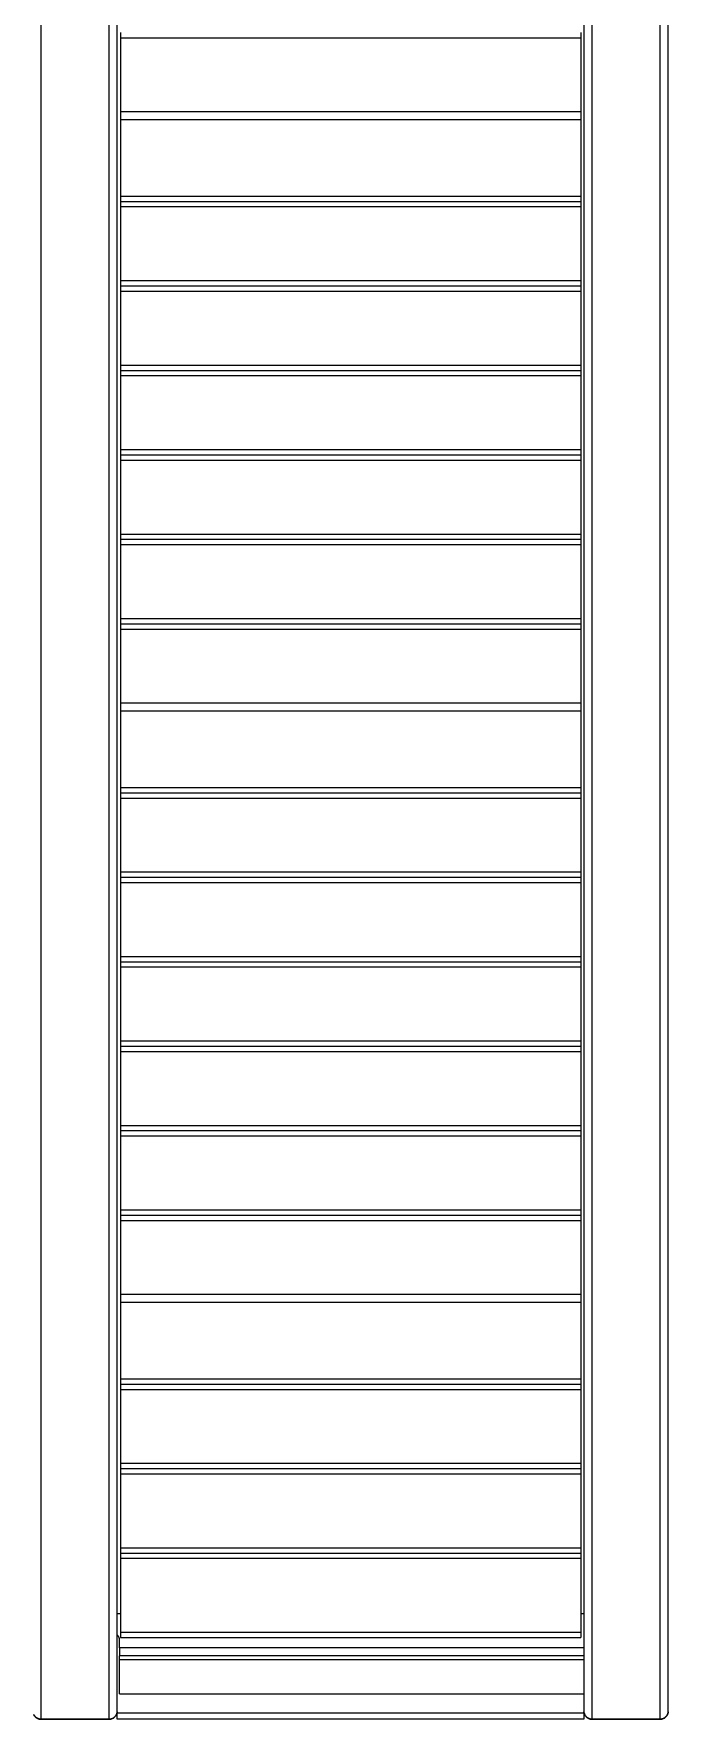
# Model space of a CAD drawing. Header units: millimetres. Extents: x 0 to 4030, y -54 to 2762.
# Drawn here: x 936 to 1237, y 1402 to 2200 of the extents above; entities that cross this region are included whole.
import ezdxf

# ---------------------------------------------------------------- set-up
doc = ezdxf.new("R2010")
doc.units = ezdxf.units.MM
doc.header["$MEASUREMENT"] = 0
doc.layers.add('Utwórz2D linie widoczne', color=7, linetype='Continuous', true_color=0x000000)

msp = doc.modelspace()

# ---------------------------------------------------------------- linework, layer by layer
at = {"layer": 'Utwórz2D linie widoczne'}
for p, q in [((939.94, 1402.03), (939.94, 2440.02)), ((971.94, 2440.02), (971.94, 1402.03)), ((975.94, 1406.03), (975.94, 2436.02)), ((1196.94, 2436.02), (1196.94, 1406.03)), ((1200.94, 1402.03), (1200.94, 2440.02)), ((1232.94, 2440.02), (1232.94, 1402.03)), ((1236.94, 1406.03), (1236.94, 2436.02)), ((977.44, 2200.74), (977.44, 2198.24)), ((977.44, 2198.24), (1195.44, 2198.24)), ((977.44, 2198.24), (977.44, 2163.24)), ((1195.44, 2200.74), (1195.44, 2198.24)), ((1195.44, 2198.24), (1195.44, 2163.24)), ((977.44, 2163.24), (1195.44, 2163.24)), ((977.44, 2163.24), (977.44, 2161.41)), ((1195.44, 2163.24), (1195.44, 2161.41)), ((977.44, 2161.41), (977.44, 2159.52)), ((977.44, 2159.52), (977.44, 2123.24)), ((977.44, 2159.52), (1195.44, 2159.52)), ((1195.44, 2161.41), (1195.44, 2159.52)), ((1195.44, 2159.52), (1195.44, 2123.24)), ((977.44, 2123.24), (1195.44, 2123.24)), ((977.44, 2123.24), (977.44, 2120.74)), ((1195.44, 2123.24), (1195.44, 2120.74)), ((977.44, 2120.74), (1195.44, 2120.74)), ((977.44, 2120.74), (977.44, 2118.24)), ((977.44, 2118.24), (1195.44, 2118.24)), ((977.44, 2118.24), (977.44, 2083.24)), ((1195.44, 2120.74), (1195.44, 2118.24)), ((1195.44, 2118.24), (1195.44, 2083.24)), ((977.44, 2083.24), (1195.44, 2083.24)), ((977.44, 2083.24), (977.44, 2080.74)), ((1195.44, 2083.24), (1195.44, 2080.74)), ((977.44, 2080.74), (1195.44, 2080.74)), ((977.44, 2080.74), (977.44, 2078.24)), ((977.44, 2078.24), (1195.44, 2078.24)), ((977.44, 2078.24), (977.44, 2043.24)), ((1195.44, 2080.74), (1195.44, 2078.24)), ((1195.44, 2078.24), (1195.44, 2043.24)), ((977.44, 2043.24), (1195.44, 2043.24)), ((977.44, 2043.24), (977.44, 2040.74)), ((1195.44, 2043.24), (1195.44, 2040.74)), ((977.44, 2040.74), (1195.44, 2040.74)), ((977.44, 2040.74), (977.44, 2038.24)), ((977.44, 2038.24), (1195.44, 2038.24)), ((977.44, 2038.24), (977.44, 2003.24)), ((1195.44, 2040.74), (1195.44, 2038.24)), ((1195.44, 2038.24), (1195.44, 2003.24)), ((977.44, 2003.24), (1195.44, 2003.24)), ((977.44, 2003.24), (977.44, 2000.74)), ((977.44, 2000.74), (1195.44, 2000.74)), ((977.44, 2000.74), (977.44, 1998.24)), ((977.44, 1998.24), (1195.44, 1998.24)), ((977.44, 1998.24), (977.44, 1963.24)), ((1195.44, 2003.24), (1195.44, 2000.74)), ((1195.44, 2000.74), (1195.44, 1998.24)), ((1195.44, 1998.24), (1195.44, 1963.24)), ((977.44, 1963.24), (1195.44, 1963.24)), ((977.44, 1963.24), (977.44, 1960.74)), ((977.44, 1960.74), (1195.44, 1960.74)), ((977.44, 1960.74), (977.44, 1958.24)), ((977.44, 1958.24), (1195.44, 1958.24)), ((977.44, 1958.24), (977.44, 1923.24)), ((1195.44, 1963.24), (1195.44, 1960.74)), ((1195.44, 1960.74), (1195.44, 1958.24)), ((1195.44, 1958.24), (1195.44, 1923.24)), ((977.44, 1923.24), (1195.44, 1923.24)), ((977.44, 1923.24), (977.44, 1920.74)), ((977.44, 1920.74), (1195.44, 1920.74)), ((977.44, 1920.74), (977.44, 1918.24)), ((977.44, 1918.24), (1195.44, 1918.24)), ((977.44, 1918.24), (977.44, 1883.24)), ((1195.44, 1923.24), (1195.44, 1920.74)), ((1195.44, 1920.74), (1195.44, 1918.24)), ((1195.44, 1918.24), (1195.44, 1883.24)), ((977.44, 1883.24), (1195.44, 1883.24)), ((977.44, 1883.24), (977.44, 1881.41)), ((977.44, 1881.41), (977.44, 1879.52)), ((977.44, 1879.52), (977.44, 1843.24)), ((977.44, 1879.52), (1195.44, 1879.52)), ((1195.44, 1883.24), (1195.44, 1881.41)), ((1195.44, 1881.41), (1195.44, 1879.52)), ((1195.44, 1879.52), (1195.44, 1843.24)), ((977.44, 1843.24), (1195.44, 1843.24)), ((977.44, 1843.24), (977.44, 1840.74)), ((977.44, 1840.74), (1195.44, 1840.74)), ((977.44, 1840.74), (977.44, 1838.24)), ((977.44, 1838.24), (1195.44, 1838.24)), ((977.44, 1838.24), (977.44, 1803.24)), ((1195.44, 1843.24), (1195.44, 1840.74)), ((1195.44, 1840.74), (1195.44, 1838.24)), ((1195.44, 1838.24), (1195.44, 1803.24)), ((977.44, 1803.24), (1195.44, 1803.24)), ((977.44, 1803.24), (977.44, 1800.74)), ((977.44, 1800.74), (1195.44, 1800.74)), ((977.44, 1800.74), (977.44, 1798.24)), ((977.44, 1798.24), (1195.44, 1798.24)), ((977.44, 1798.24), (977.44, 1763.24)), ((1195.44, 1803.24), (1195.44, 1800.74)), ((1195.44, 1800.74), (1195.44, 1798.24)), ((1195.44, 1798.24), (1195.44, 1763.24)), ((977.44, 1763.24), (1195.44, 1763.24)), ((977.44, 1763.24), (977.44, 1760.74)), ((977.44, 1760.74), (1195.44, 1760.74)), ((977.44, 1760.74), (977.44, 1758.24)), ((977.44, 1758.24), (1195.44, 1758.24)), ((977.44, 1758.24), (977.44, 1723.24)), ((1195.44, 1763.24), (1195.44, 1760.74)), ((1195.44, 1760.74), (1195.44, 1758.24)), ((1195.44, 1758.24), (1195.44, 1723.24)), ((977.44, 1723.24), (1195.44, 1723.24)), ((977.44, 1723.24), (977.44, 1720.74)), ((977.44, 1720.74), (1195.44, 1720.74)), ((977.44, 1720.74), (977.44, 1718.24)), ((977.44, 1718.24), (1195.44, 1718.24)), ((977.44, 1718.24), (977.44, 1683.24)), ((1195.44, 1723.24), (1195.44, 1720.74)), ((1195.44, 1720.74), (1195.44, 1718.24)), ((1195.44, 1718.24), (1195.44, 1683.24)), ((977.44, 1683.24), (1195.44, 1683.24)), ((977.44, 1683.24), (977.44, 1680.74)), ((977.44, 1680.74), (1195.44, 1680.74)), ((977.44, 1680.74), (977.44, 1678.24)), ((977.44, 1678.24), (1195.44, 1678.24)), ((977.44, 1678.24), (977.44, 1643.24)), ((1195.44, 1683.24), (1195.44, 1680.74)), ((1195.44, 1680.74), (1195.44, 1678.24)), ((1195.44, 1678.24), (1195.44, 1643.24)), ((977.44, 1643.24), (1195.44, 1643.24)), ((977.44, 1643.24), (977.44, 1640.74)), ((977.44, 1640.74), (1195.44, 1640.74)), ((977.44, 1640.74), (977.44, 1638.24)), ((977.44, 1638.24), (1195.44, 1638.24)), ((977.44, 1638.24), (977.44, 1603.24)), ((1195.44, 1643.24), (1195.44, 1640.74)), ((1195.44, 1640.74), (1195.44, 1638.24)), ((1195.44, 1638.24), (1195.44, 1603.24)), ((977.44, 1603.24), (1195.44, 1603.24)), ((977.44, 1603.24), (977.44, 1601.41)), ((977.44, 1601.41), (977.44, 1599.52)), ((977.44, 1599.52), (977.44, 1563.24)), ((977.44, 1599.52), (1195.44, 1599.52)), ((1195.44, 1603.24), (1195.44, 1601.41)), ((1195.44, 1601.41), (1195.44, 1599.52)), ((1195.44, 1599.52), (1195.44, 1563.24)), ((977.44, 1563.24), (1195.44, 1563.24)), ((977.44, 1563.24), (977.44, 1560.74)), ((977.44, 1560.74), (1195.44, 1560.74)), ((977.44, 1560.74), (977.44, 1558.24)), ((977.44, 1558.24), (1195.44, 1558.24)), ((977.44, 1558.24), (977.44, 1523.24)), ((1195.44, 1563.24), (1195.44, 1560.74)), ((1195.44, 1560.74), (1195.44, 1558.24)), ((1195.44, 1558.24), (1195.44, 1523.24)), ((977.44, 1523.24), (1195.44, 1523.24)), ((977.44, 1523.24), (977.44, 1520.74)), ((977.44, 1520.74), (1195.44, 1520.74)), ((977.44, 1520.74), (977.44, 1518.24)), ((977.44, 1518.24), (1195.44, 1518.24)), ((977.44, 1518.24), (977.44, 1483.24)), ((1195.44, 1523.24), (1195.44, 1520.74)), ((1195.44, 1520.74), (1195.44, 1518.24)), ((1195.44, 1518.24), (1195.44, 1483.24)), ((977.44, 1483.24), (1195.44, 1483.24)), ((977.44, 1483.24), (977.44, 1480.74)), ((977.44, 1480.74), (1195.44, 1480.74)), ((977.44, 1480.74), (977.44, 1478.24)), ((977.44, 1478.24), (1195.44, 1478.24)), ((977.44, 1478.24), (977.44, 1443.24)), ((1195.44, 1483.24), (1195.44, 1480.74)), ((1195.44, 1480.74), (1195.44, 1478.24)), ((1195.44, 1478.24), (1195.44, 1443.24)), ((977.44, 1452.02), (975.94, 1452.02)), ((1196.94, 1452.02), (1195.44, 1452.02)), ((976, 1441.72), (975.94, 1441.75)), ((976.05, 1441.68), (976, 1441.72)), ((976.11, 1441.64), (976.05, 1441.68)), ((976.16, 1441.6), (976.11, 1441.64)), ((976.22, 1441.56), (976.16, 1441.6)), ((976.27, 1441.52), (976.22, 1441.56)), ((976.32, 1441.47), (976.27, 1441.52)), ((976.36, 1441.42), (976.32, 1441.47)), ((976.41, 1441.38), (976.36, 1441.42)), ((976.46, 1441.32), (976.41, 1441.38)), ((976.5, 1441.27), (976.46, 1441.32)), ((976.54, 1441.22), (976.5, 1441.27)), ((976.58, 1441.16), (976.54, 1441.22)), ((976.62, 1441.11), (976.58, 1441.16)), ((976.65, 1441.05), (976.62, 1441.11)), ((976.69, 1440.99), (976.65, 1441.05)), ((976.72, 1440.93), (976.69, 1440.99)), ((976.75, 1440.87), (976.72, 1440.93)), ((976.78, 1440.81), (976.75, 1440.87)), ((976.8, 1440.75), (976.78, 1440.81)), ((976.83, 1440.69), (976.8, 1440.75)), ((976.85, 1440.62), (976.83, 1440.69)), ((976.87, 1440.56), (976.85, 1440.62)), ((976.88, 1440.49), (976.87, 1440.56)), ((976.9, 1440.42), (976.88, 1440.49)), ((976.91, 1440.36), (976.9, 1440.42)), ((976.92, 1440.29), (976.91, 1440.36)), ((976.93, 1440.22), (976.92, 1440.29)), ((976.93, 1440.16), (976.93, 1440.22)), ((976.94, 1440.09), (976.93, 1440.16)), ((976.94, 1440.02), (976.94, 1440.09)), ((976.94, 1435.82), (976.94, 1440.02)), ((977.44, 1443.24), (1195.44, 1443.24)), ((977.44, 1443.24), (977.44, 1440.74)), ((977.44, 1440.74), (1195.44, 1440.74)), ((1195.44, 1443.24), (1195.44, 1440.74)), ((1196.94, 1435.82), (976.94, 1435.82)), ((976.94, 1435.82), (976.94, 1432.02)), ((1196.94, 1432.02), (976.94, 1432.02)), ((976.94, 1430.22), (976.94, 1432.02)), ((1196.94, 1430.22), (976.94, 1430.22)), ((976.94, 1414.02), (976.94, 1430.22)), ((976.94, 1414.02), (1196.94, 1414.02)), ((975.69, 1404.64), (975.71, 1404.69)), ((975.7, 1404.67), (975.73, 1404.74)), ((975.73, 1404.74), (975.71, 1404.69)), ((975.73, 1404.76), (975.76, 1404.84)), ((975.76, 1404.83), (975.73, 1404.75)), ((975.73, 1404.76), (975.73, 1404.74)), ((975.73, 1404.74), (975.73, 1404.75)), ((975.76, 1404.86), (975.78, 1404.92)), ((975.76, 1404.83), (975.77, 1404.89)), ((975.76, 1404.86), (975.76, 1404.84)), ((975.78, 1404.92), (975.77, 1404.89)), ((975.79, 1404.96), (975.78, 1404.92)), ((975.78, 1404.92), (975.79, 1404.95)), ((975.81, 1405.03), (975.79, 1404.95)), ((975.79, 1404.96), (975.81, 1405.03)), ((975.83, 1405.11), (975.81, 1405.03)), ((975.81, 1405.03), (975.83, 1405.11)), ((975.83, 1405.11), (975.84, 1405.15)), ((975.84, 1405.13), (975.83, 1405.11)), ((975.84, 1405.13), (975.85, 1405.21)), ((975.85, 1405.2), (975.84, 1405.15)), ((975.86, 1405.23), (975.85, 1405.21)), ((975.85, 1405.2), (975.86, 1405.22)), ((975.86, 1405.23), (975.87, 1405.3)), ((975.87, 1405.29), (975.86, 1405.22)), ((975.87, 1405.29), (975.88, 1405.35)), ((975.88, 1405.33), (975.87, 1405.3)), ((975.88, 1405.33), (975.89, 1405.39)), ((975.89, 1405.38), (975.88, 1405.35)), ((975.89, 1405.42), (975.89, 1405.44)), ((975.89, 1405.42), (975.89, 1405.39)), ((975.9, 1405.49), (975.91, 1405.52)), ((975.9, 1405.49), (975.9, 1405.48)), ((975.9, 1405.48), (975.9, 1405.47)), ((975.9, 1405.46), (975.9, 1405.47)), ((975.9, 1405.46), (975.9, 1405.44)), ((975.92, 1405.62), (975.91, 1405.57)), ((975.91, 1405.55), (975.91, 1405.57)), ((975.91, 1405.55), (975.91, 1405.52)), ((975.92, 1405.69), (975.93, 1405.72)), ((975.92, 1405.69), (975.92, 1405.66)), ((975.92, 1405.65), (975.92, 1405.66)), ((975.92, 1405.65), (975.92, 1405.64)), ((975.92, 1405.62), (975.92, 1405.64)), ((975.93, 1405.86), (975.94, 1405.9)), ((975.93, 1405.86), (975.93, 1405.84)), ((975.93, 1405.82), (975.93, 1405.84)), ((975.93, 1405.82), (975.93, 1405.79)), ((975.93, 1405.78), (975.93, 1405.79)), ((975.93, 1405.78), (975.93, 1405.75)), ((975.93, 1405.75), (975.93, 1405.72)), ((975.94, 1406.02), (975.94, 1406.03)), ((975.94, 1406.02), (975.94, 1405.99)), ((975.94, 1405.92), (975.94, 1405.99)), ((975.94, 1405.92), (975.94, 1405.9)), ((975.94, 1405.02), (1196.94, 1405.02)), ((975.94, 1402.02), (975.94, 1405.02)), ((1196.94, 1406.03), (1196.94, 1406.02)), ((1196.94, 1406.01), (1196.94, 1406.02)), ((1196.94, 1406.01), (1196.94, 1405.99)), ((1196.94, 1405.98), (1196.94, 1405.99)), ((1196.94, 1405.98), (1196.94, 1405.92)), ((1196.94, 1405.9), (1196.94, 1405.92)), ((1196.94, 1405.9), (1196.94, 1405.86)), ((1196.94, 1405.84), (1196.94, 1405.86)), ((1196.94, 1405.84), (1196.94, 1405.82)), ((1196.95, 1405.79), (1196.94, 1405.82)), ((1196.94, 1405.02), (1196.94, 1402.02)), ((1196.95, 1405.79), (1196.95, 1405.78)), ((1196.95, 1405.75), (1196.95, 1405.78)), ((1196.95, 1405.72), (1196.95, 1405.75)), ((1196.95, 1405.72), (1196.95, 1405.69)), ((1196.96, 1405.66), (1196.95, 1405.69)), ((1196.96, 1405.66), (1196.96, 1405.65)), ((1196.96, 1405.64), (1196.96, 1405.65)), ((1196.96, 1405.64), (1196.96, 1405.62)), ((1196.96, 1405.57), (1196.96, 1405.62)), ((1196.96, 1405.57), (1196.97, 1405.55)), ((1196.97, 1405.52), (1196.97, 1405.55)), ((1196.97, 1405.52), (1196.97, 1405.49)), ((1196.98, 1405.48), (1196.97, 1405.49)), ((1196.98, 1405.47), (1196.98, 1405.48)), ((1196.98, 1405.47), (1196.98, 1405.46)), ((1196.98, 1405.44), (1196.98, 1405.46)), ((1196.98, 1405.44), (1196.98, 1405.42)), ((1196.99, 1405.39), (1196.98, 1405.42)), ((1196.99, 1405.39), (1196.99, 1405.36)), ((1196.99, 1405.35), (1196.99, 1405.38)), ((1197.01, 1405.3), (1196.99, 1405.36)), ((1196.99, 1405.35), (1197.01, 1405.29)), ((1197.01, 1405.3), (1197.02, 1405.23)), ((1197.02, 1405.22), (1197.01, 1405.29)), ((1197.02, 1405.21), (1197.02, 1405.23)), ((1197.02, 1405.22), (1197.02, 1405.2)), ((1197.02, 1405.21), (1197.03, 1405.16)), ((1197.03, 1405.15), (1197.02, 1405.2)), ((1197.04, 1405.12), (1197.03, 1405.16)), ((1197.03, 1405.15), (1197.04, 1405.11)), ((1197.04, 1405.12), (1197.06, 1405.04)), ((1197.06, 1405.03), (1197.04, 1405.11)), ((1197.06, 1405.04), (1197.08, 1404.96)), ((1197.08, 1404.95), (1197.06, 1405.03)), ((1197.09, 1404.93), (1197.08, 1404.96)), ((1197.08, 1404.95), (1197.09, 1404.92)), ((1197.09, 1404.93), (1197.1, 1404.89)), ((1197.1, 1404.89), (1197.09, 1404.92)), ((1197.1, 1404.89), (1197.12, 1404.83)), ((1197.12, 1404.84), (1197.1, 1404.89)), ((1197.12, 1404.84), (1197.14, 1404.76)), ((1197.14, 1404.75), (1197.12, 1404.83)), ((1197.15, 1404.74), (1197.14, 1404.76)), ((1197.14, 1404.75), (1197.15, 1404.74)), ((1197.17, 1404.69), (1197.15, 1404.74)), ((1197.15, 1404.74), (1197.17, 1404.69)), ((1197.17, 1404.69), (1197.18, 1404.64)), ((1197.18, 1404.65), (1197.17, 1404.69)), ((1236.69, 1404.64), (1236.71, 1404.69)), ((1236.71, 1404.69), (1236.69, 1404.65)), ((1236.73, 1404.74), (1236.71, 1404.69)), ((1236.71, 1404.69), (1236.73, 1404.74)), ((1236.73, 1404.76), (1236.76, 1404.84)), ((1236.76, 1404.83), (1236.73, 1404.75)), ((1236.73, 1404.76), (1236.73, 1404.74)), ((1236.73, 1404.74), (1236.73, 1404.75)), ((1236.76, 1404.83), (1236.77, 1404.89)), ((1236.77, 1404.89), (1236.76, 1404.84)), ((1236.77, 1404.89), (1236.78, 1404.93)), ((1236.78, 1404.92), (1236.77, 1404.89)), ((1236.79, 1404.96), (1236.78, 1404.93)), ((1236.78, 1404.92), (1236.79, 1404.95)), ((1236.79, 1404.96), (1236.81, 1405.04)), ((1236.81, 1405.03), (1236.79, 1404.95)), ((1236.81, 1405.04), (1236.83, 1405.12)), ((1236.83, 1405.11), (1236.81, 1405.03)), ((1236.84, 1405.16), (1236.83, 1405.12)), ((1236.83, 1405.11), (1236.84, 1405.15)), ((1236.84, 1405.16), (1236.85, 1405.21)), ((1236.85, 1405.2), (1236.84, 1405.15)), ((1236.86, 1405.23), (1236.85, 1405.21)), ((1236.85, 1405.2), (1236.86, 1405.22)), ((1236.86, 1405.23), (1236.87, 1405.3)), ((1236.87, 1405.29), (1236.86, 1405.22)), ((1236.88, 1405.36), (1236.87, 1405.3)), ((1236.87, 1405.29), (1236.88, 1405.35)), ((1236.88, 1405.36), (1236.89, 1405.39)), ((1236.89, 1405.38), (1236.88, 1405.35)), ((1236.89, 1405.42), (1236.89, 1405.44)), ((1236.89, 1405.42), (1236.89, 1405.39)), ((1236.9, 1405.49), (1236.91, 1405.52)), ((1236.9, 1405.49), (1236.9, 1405.48)), ((1236.9, 1405.48), (1236.9, 1405.47)), ((1236.9, 1405.46), (1236.9, 1405.47)), ((1236.9, 1405.46), (1236.9, 1405.44)), ((1236.92, 1405.62), (1236.91, 1405.57)), ((1236.91, 1405.55), (1236.91, 1405.57)), ((1236.91, 1405.55), (1236.91, 1405.52)), ((1236.92, 1405.69), (1236.93, 1405.72)), ((1236.92, 1405.69), (1236.92, 1405.66)), ((1236.92, 1405.65), (1236.92, 1405.66)), ((1236.92, 1405.65), (1236.92, 1405.64)), ((1236.92, 1405.62), (1236.92, 1405.64)), ((1236.93, 1405.86), (1236.94, 1405.9)), ((1236.93, 1405.86), (1236.93, 1405.84)), ((1236.93, 1405.82), (1236.93, 1405.84)), ((1236.93, 1405.82), (1236.93, 1405.79)), ((1236.93, 1405.78), (1236.93, 1405.79)), ((1236.93, 1405.78), (1236.93, 1405.75)), ((1236.93, 1405.75), (1236.93, 1405.72)), ((1236.94, 1406.02), (1236.94, 1406.03)), ((1236.94, 1406.02), (1236.94, 1405.99)), ((1236.94, 1405.92), (1236.94, 1405.99)), ((1236.94, 1405.92), (1236.94, 1405.9)), ((936.34, 1404.28), (936.33, 1404.3)), ((936.33, 1404.29), (936.34, 1404.28)), ((936.37, 1404.22), (936.34, 1404.28)), ((936.34, 1404.28), (936.37, 1404.23)), ((936.39, 1404.18), (936.37, 1404.23)), ((936.37, 1404.22), (936.39, 1404.18)), ((936.4, 1404.16), (936.39, 1404.18)), ((936.39, 1404.18), (936.42, 1404.13)), ((936.4, 1404.16), (936.43, 1404.1)), ((936.43, 1404.1), (936.42, 1404.13)), ((936.47, 1404.02), (936.43, 1404.1)), ((936.43, 1404.1), (936.47, 1404.03)), ((936.48, 1404.01), (936.47, 1404.03)), ((936.47, 1404.02), (936.48, 1404.01)), ((936.51, 1403.96), (936.48, 1404.01)), ((936.48, 1404.01), (936.51, 1403.96)), ((936.51, 1403.96), (936.54, 1403.92)), ((936.54, 1403.92), (936.51, 1403.96)), ((936.55, 1403.89), (936.54, 1403.92)), ((936.54, 1403.92), (936.57, 1403.86)), ((936.55, 1403.89), (936.59, 1403.83)), ((936.59, 1403.84), (936.57, 1403.86)), ((936.59, 1403.84), (936.65, 1403.76)), ((936.64, 1403.76), (936.59, 1403.83)), ((936.64, 1403.76), (936.65, 1403.75)), ((936.65, 1403.76), (936.69, 1403.7)), ((936.65, 1403.76), (936.65, 1403.76)), ((936.69, 1403.69), (936.65, 1403.75)), ((936.72, 1403.66), (936.69, 1403.7)), ((936.69, 1403.69), (936.71, 1403.66)), ((936.73, 1403.63), (936.71, 1403.66)), ((936.72, 1403.66), (936.76, 1403.61)), ((936.73, 1403.63), (936.77, 1403.58)), ((936.77, 1403.58), (936.76, 1403.61)), ((936.78, 1403.56), (936.77, 1403.58)), ((936.77, 1403.58), (936.81, 1403.53)), ((936.78, 1403.56), (936.83, 1403.5)), ((936.83, 1403.51), (936.81, 1403.53)), ((936.83, 1403.51), (936.9, 1403.43)), ((936.89, 1403.43), (936.83, 1403.5)), ((936.89, 1403.43), (936.9, 1403.42)), ((936.9, 1403.43), (936.95, 1403.37)), ((936.9, 1403.43), (936.9, 1403.43)), ((936.95, 1403.37), (936.9, 1403.42)), ((936.95, 1403.37), (936.97, 1403.34)), ((936.97, 1403.35), (936.95, 1403.37)), ((936.97, 1403.35), (937.01, 1403.31)), ((937.01, 1403.3), (936.97, 1403.34)), ((937.05, 1403.26), (937.01, 1403.31)), ((937.01, 1403.3), (937.04, 1403.27)), ((937.07, 1403.24), (937.04, 1403.27)), ((937.05, 1403.26), (937.07, 1403.24)), ((937.07, 1403.24), (937.11, 1403.19)), ((937.12, 1403.19), (937.07, 1403.24)), ((937.13, 1403.17), (937.11, 1403.19)), ((937.12, 1403.19), (937.16, 1403.15)), ((937.13, 1403.17), (937.18, 1403.12)), ((937.19, 1403.12), (937.16, 1403.15)), ((937.2, 1403.11), (937.18, 1403.12)), ((937.19, 1403.12), (937.23, 1403.08)), ((937.2, 1403.11), (937.26, 1403.05)), ((937.26, 1403.06), (937.23, 1403.08)), ((937.26, 1403.06), (937.31, 1403.02)), ((937.27, 1403.04), (937.26, 1403.05)), ((937.27, 1403.04), (937.34, 1402.98)), ((937.34, 1402.99), (937.31, 1403.02)), ((937.34, 1402.99), (937.38, 1402.95)), ((937.34, 1402.98), (937.34, 1402.98)), ((937.34, 1402.98), (937.42, 1402.92)), ((937.42, 1402.92), (937.38, 1402.95)), ((937.42, 1402.91), (937.42, 1402.92)), ((937.42, 1402.92), (937.46, 1402.89)), ((937.42, 1402.91), (937.5, 1402.85)), ((937.5, 1402.86), (937.46, 1402.89)), ((937.5, 1402.86), (937.54, 1402.83)), ((937.5, 1402.85), (937.5, 1402.85)), ((937.5, 1402.85), (937.58, 1402.79)), ((937.59, 1402.79), (937.54, 1402.83)), ((937.59, 1402.79), (937.58, 1402.79)), ((937.59, 1402.79), (937.66, 1402.73)), ((937.59, 1402.79), (937.63, 1402.76)), ((937.67, 1402.74), (937.63, 1402.76)), ((937.68, 1402.72), (937.66, 1402.73)), ((937.67, 1402.74), (937.72, 1402.7)), ((937.68, 1402.72), (937.75, 1402.67)), ((937.76, 1402.68), (937.72, 1402.7)), ((937.82, 1402.63), (937.75, 1402.67)), ((937.76, 1402.68), (937.83, 1402.63)), ((937.82, 1402.63), (937.84, 1402.62)), ((937.85, 1402.62), (937.83, 1402.63)), ((937.87, 1402.6), (937.84, 1402.62)), ((937.85, 1402.62), (937.9, 1402.59)), ((937.87, 1402.6), (937.92, 1402.57)), ((937.92, 1402.57), (937.9, 1402.59)), ((937.98, 1402.54), (937.92, 1402.57)), ((937.92, 1402.57), (938, 1402.53)), ((937.98, 1402.54), (938.01, 1402.52)), ((938.02, 1402.52), (938, 1402.53)), ((938.08, 1402.48), (938.01, 1402.52)), ((938.02, 1402.52), (938.1, 1402.48)), ((938.15, 1402.44), (938.08, 1402.48)), ((938.1, 1402.48), (938.18, 1402.44)), ((938.15, 1402.44), (938.19, 1402.42)), ((938.2, 1402.43), (938.18, 1402.44)), ((938.27, 1402.39), (938.19, 1402.42)), ((938.2, 1402.43), (938.27, 1402.39)), ((938.34, 1402.36), (938.27, 1402.39)), ((938.27, 1402.39), (938.34, 1402.36)), ((938.34, 1402.36), (938.37, 1402.34)), ((938.39, 1402.34), (938.34, 1402.36)), ((938.41, 1402.33), (938.37, 1402.34)), ((938.39, 1402.34), (938.44, 1402.32)), ((938.41, 1402.33), (938.47, 1402.3)), ((938.47, 1402.31), (938.44, 1402.32)), ((938.47, 1402.31), (938.56, 1402.27)), ((938.59, 1402.26), (938.47, 1402.3)), ((938.56, 1402.27), (938.65, 1402.24)), ((938.71, 1402.22), (938.59, 1402.26)), ((938.68, 1402.23), (938.65, 1402.24)), ((938.68, 1402.23), (938.73, 1402.22)), ((938.71, 1402.22), (938.74, 1402.2)), ((938.76, 1402.21), (938.73, 1402.22)), ((938.8, 1402.19), (938.74, 1402.2)), ((938.76, 1402.21), (938.82, 1402.19)), ((938.8, 1402.19), (938.84, 1402.18)), ((938.86, 1402.18), (938.82, 1402.19)), ((938.89, 1402.16), (938.84, 1402.18)), ((938.86, 1402.18), (938.91, 1402.16)), ((938.89, 1402.16), (938.93, 1402.15)), ((938.95, 1402.15), (938.91, 1402.16)), ((938.98, 1402.14), (938.93, 1402.15)), ((938.95, 1402.15), (939.01, 1402.14)), ((938.98, 1402.14), (939.02, 1402.13)), ((939.05, 1402.13), (939.01, 1402.14)), ((939.08, 1402.12), (939.02, 1402.13)), ((939.05, 1402.13), (939.08, 1402.12)), ((939.08, 1402.12), (939.12, 1402.11)), ((939.15, 1402.11), (939.08, 1402.12)), ((939.25, 1402.08), (939.12, 1402.11)), ((939.15, 1402.11), (939.28, 1402.08)), ((939.39, 1402.06), (939.25, 1402.08)), ((939.28, 1402.08), (939.41, 1402.06)), ((939.53, 1402.04), (939.39, 1402.06)), ((939.41, 1402.06), (939.54, 1402.05)), ((939.66, 1402.03), (939.53, 1402.04)), ((939.54, 1402.05), (939.67, 1402.04)), ((939.8, 1402.02), (939.66, 1402.03)), ((939.67, 1402.04), (939.81, 1402.03)), ((939.94, 1402.02), (939.8, 1402.02)), ((939.81, 1402.03), (939.94, 1402.03)), ((971.94, 1402.03), (939.94, 1402.03)), ((939.94, 1402.02), (971.94, 1402.02)), ((971.94, 1402.03), (972.07, 1402.03)), ((972.08, 1402.02), (971.94, 1402.02)), ((972.07, 1402.03), (972.2, 1402.04)), ((972.21, 1402.03), (972.08, 1402.02)), ((972.2, 1402.04), (972.34, 1402.05)), ((972.35, 1402.04), (972.21, 1402.03)), ((972.34, 1402.05), (972.47, 1402.06)), ((972.49, 1402.06), (972.35, 1402.04)), ((972.47, 1402.06), (972.6, 1402.08)), ((972.62, 1402.08), (972.49, 1402.06)), ((972.6, 1402.08), (972.73, 1402.11)), ((972.76, 1402.11), (972.62, 1402.08)), ((972.8, 1402.12), (972.73, 1402.11)), ((972.76, 1402.11), (972.8, 1402.12)), ((972.85, 1402.13), (972.8, 1402.12)), ((972.8, 1402.12), (972.83, 1402.13)), ((972.87, 1402.14), (972.83, 1402.13)), ((972.85, 1402.13), (972.9, 1402.14)), ((972.87, 1402.14), (972.93, 1402.15)), ((972.95, 1402.15), (972.9, 1402.14)), ((972.96, 1402.16), (972.93, 1402.15)), ((972.95, 1402.15), (972.99, 1402.16)), ((972.96, 1402.16), (973.02, 1402.18)), ((973.04, 1402.18), (972.99, 1402.16)), ((973.05, 1402.19), (973.02, 1402.18)), ((973.04, 1402.18), (973.08, 1402.19)), ((973.05, 1402.19), (973.11, 1402.21)), ((973.13, 1402.2), (973.08, 1402.19)), ((973.14, 1402.22), (973.11, 1402.21)), ((973.13, 1402.2), (973.17, 1402.22)), ((973.14, 1402.22), (973.2, 1402.23)), ((973.29, 1402.26), (973.17, 1402.22)), ((973.23, 1402.24), (973.2, 1402.23)), ((973.23, 1402.24), (973.32, 1402.27)), ((973.41, 1402.3), (973.29, 1402.26)), ((973.32, 1402.27), (973.41, 1402.31)), ((973.41, 1402.3), (973.47, 1402.33)), ((973.43, 1402.32), (973.41, 1402.31)), ((973.43, 1402.32), (973.49, 1402.34)), ((973.5, 1402.34), (973.47, 1402.33)), ((973.54, 1402.36), (973.49, 1402.34)), ((973.5, 1402.34), (973.54, 1402.36)), ((973.61, 1402.39), (973.54, 1402.36)), ((973.54, 1402.36), (973.61, 1402.39)), ((973.61, 1402.39), (973.68, 1402.43)), ((973.69, 1402.42), (973.61, 1402.39)), ((973.7, 1402.44), (973.68, 1402.43)), ((973.69, 1402.42), (973.73, 1402.44)), ((973.7, 1402.44), (973.78, 1402.48)), ((973.8, 1402.48), (973.73, 1402.44)), ((973.78, 1402.48), (973.86, 1402.52)), ((973.86, 1402.52), (973.8, 1402.48)), ((973.86, 1402.52), (973.9, 1402.54)), ((973.88, 1402.53), (973.86, 1402.52)), ((973.88, 1402.53), (973.95, 1402.57)), ((973.95, 1402.57), (973.9, 1402.54)), ((973.95, 1402.57), (974, 1402.6)), ((973.97, 1402.59), (973.95, 1402.57)), ((973.97, 1402.59), (974.03, 1402.62)), ((974.04, 1402.62), (974, 1402.6)), ((974.05, 1402.63), (974.03, 1402.62)), ((974.04, 1402.62), (974.06, 1402.63)), ((974.05, 1402.63), (974.12, 1402.68)), ((974.13, 1402.67), (974.06, 1402.63)), ((974.16, 1402.7), (974.12, 1402.68)), ((974.13, 1402.67), (974.2, 1402.72)), ((974.16, 1402.7), (974.21, 1402.74)), ((974.21, 1402.73), (974.2, 1402.72)), ((974.21, 1402.73), (974.29, 1402.79)), ((974.25, 1402.76), (974.21, 1402.74)), ((974.25, 1402.76), (974.3, 1402.8)), ((974.3, 1402.79), (974.29, 1402.79)), ((974.3, 1402.79), (974.37, 1402.85)), ((974.33, 1402.83), (974.3, 1402.8)), ((974.33, 1402.83), (974.38, 1402.86)), ((974.38, 1402.85), (974.37, 1402.85)), ((974.38, 1402.85), (974.45, 1402.91)), ((974.42, 1402.89), (974.38, 1402.86)), ((974.42, 1402.89), (974.46, 1402.92)), ((974.46, 1402.92), (974.45, 1402.91)), ((974.46, 1402.92), (974.53, 1402.98)), ((974.49, 1402.95), (974.46, 1402.92)), ((974.49, 1402.95), (974.54, 1402.99)), ((974.54, 1402.98), (974.53, 1402.98)), ((974.54, 1402.98), (974.61, 1403.04)), ((974.57, 1403.02), (974.54, 1402.99)), ((974.57, 1403.02), (974.61, 1403.06)), ((974.64, 1403.08), (974.61, 1403.06)), ((974.62, 1403.05), (974.61, 1403.04)), ((974.62, 1403.05), (974.68, 1403.11)), ((974.64, 1403.08), (974.69, 1403.12)), ((974.69, 1403.12), (974.68, 1403.11)), ((974.69, 1403.12), (974.74, 1403.17)), ((974.71, 1403.15), (974.69, 1403.12)), ((974.71, 1403.15), (974.76, 1403.19)), ((974.77, 1403.19), (974.74, 1403.17)), ((974.81, 1403.24), (974.76, 1403.19)), ((974.77, 1403.19), (974.81, 1403.24)), ((974.84, 1403.27), (974.81, 1403.24)), ((974.81, 1403.24), (974.83, 1403.26)), ((974.87, 1403.31), (974.83, 1403.26)), ((974.84, 1403.27), (974.87, 1403.3)), ((974.87, 1403.31), (974.91, 1403.35)), ((974.91, 1403.34), (974.87, 1403.3)), ((974.91, 1403.34), (974.93, 1403.37)), ((974.93, 1403.37), (974.91, 1403.35)), ((974.93, 1403.37), (974.98, 1403.43)), ((974.98, 1403.42), (974.93, 1403.37)), ((974.98, 1403.43), (975.04, 1403.51)), ((974.98, 1403.42), (974.99, 1403.43)), ((974.98, 1403.43), (974.98, 1403.43)), ((975.04, 1403.5), (974.99, 1403.43)), ((975.04, 1403.5), (975.09, 1403.56)), ((975.07, 1403.53), (975.04, 1403.51)), ((975.07, 1403.53), (975.1, 1403.58)), ((975.11, 1403.58), (975.09, 1403.56)), ((975.12, 1403.61), (975.1, 1403.58)), ((975.11, 1403.58), (975.14, 1403.63)), ((975.12, 1403.61), (975.16, 1403.66)), ((975.17, 1403.66), (975.14, 1403.63)), ((975.19, 1403.7), (975.16, 1403.66)), ((975.17, 1403.66), (975.19, 1403.69)), ((975.19, 1403.7), (975.23, 1403.76)), ((975.23, 1403.75), (975.19, 1403.69)), ((975.23, 1403.76), (975.29, 1403.84)), ((975.23, 1403.75), (975.24, 1403.76)), ((975.23, 1403.76), (975.23, 1403.76)), ((975.29, 1403.83), (975.24, 1403.76)), ((975.29, 1403.83), (975.32, 1403.89)), ((975.3, 1403.86), (975.29, 1403.84)), ((975.3, 1403.86), (975.34, 1403.92)), ((975.34, 1403.92), (975.32, 1403.89)), ((975.34, 1403.92), (975.36, 1403.96)), ((975.36, 1403.96), (975.34, 1403.92)), ((975.39, 1404.01), (975.36, 1403.96)), ((975.36, 1403.96), (975.39, 1404.01)), ((975.4, 1404.03), (975.39, 1404.01)), ((975.39, 1404.01), (975.4, 1404.02)), ((975.44, 1404.1), (975.4, 1404.02)), ((975.4, 1404.03), (975.44, 1404.1)), ((975.44, 1404.1), (975.48, 1404.16)), ((975.46, 1404.13), (975.44, 1404.1)), ((975.46, 1404.13), (975.49, 1404.18)), ((975.49, 1404.18), (975.48, 1404.16)), ((975.49, 1404.18), (975.51, 1404.22)), ((975.5, 1404.21), (975.49, 1404.18)), ((975.5, 1404.21), (975.54, 1404.28)), ((975.54, 1404.28), (975.51, 1404.22)), ((975.58, 1404.37), (975.54, 1404.29)), ((975.54, 1404.3), (975.58, 1404.37)), ((975.54, 1404.3), (975.54, 1404.28)), ((975.54, 1404.28), (975.54, 1404.29)), ((975.58, 1404.37), (975.6, 1404.42)), ((975.59, 1404.4), (975.58, 1404.37)), ((975.59, 1404.4), (975.61, 1404.45)), ((975.62, 1404.46), (975.6, 1404.42)), ((975.63, 1404.5), (975.61, 1404.45)), ((975.62, 1404.46), (975.63, 1404.49)), ((975.63, 1404.5), (975.66, 1404.57)), ((975.66, 1404.56), (975.63, 1404.49)), ((975.69, 1404.64), (975.66, 1404.56)), ((975.66, 1404.57), (975.69, 1404.64)), ((975.7, 1404.67), (975.69, 1404.64)), ((1196.94, 1402.02), (975.94, 1402.02)), ((1197.18, 1404.65), (1197.21, 1404.57)), ((1197.21, 1404.56), (1197.18, 1404.64)), ((1197.21, 1404.57), (1197.24, 1404.5)), ((1197.24, 1404.49), (1197.21, 1404.56)), ((1197.26, 1404.46), (1197.24, 1404.5)), ((1197.24, 1404.49), (1197.26, 1404.46)), ((1197.27, 1404.42), (1197.26, 1404.46)), ((1197.26, 1404.46), (1197.27, 1404.43)), ((1197.3, 1404.37), (1197.27, 1404.43)), ((1197.27, 1404.42), (1197.3, 1404.37)), ((1197.33, 1404.29), (1197.3, 1404.37)), ((1197.3, 1404.37), (1197.33, 1404.3)), ((1197.34, 1404.28), (1197.33, 1404.3)), ((1197.33, 1404.29), (1197.34, 1404.28)), ((1197.37, 1404.22), (1197.34, 1404.28)), ((1197.34, 1404.28), (1197.37, 1404.23)), ((1197.39, 1404.19), (1197.37, 1404.23)), ((1197.37, 1404.22), (1197.39, 1404.18)), ((1197.39, 1404.19), (1197.4, 1404.16)), ((1197.4, 1404.16), (1197.39, 1404.18)), ((1197.4, 1404.16), (1197.43, 1404.1)), ((1197.43, 1404.1), (1197.4, 1404.16)), ((1197.47, 1404.02), (1197.43, 1404.1)), ((1197.43, 1404.1), (1197.47, 1404.03)), ((1197.48, 1404.01), (1197.47, 1404.03)), ((1197.47, 1404.02), (1197.48, 1404.01)), ((1197.51, 1403.96), (1197.48, 1404.01)), ((1197.48, 1404.01), (1197.51, 1403.96)), ((1197.51, 1403.96), (1197.54, 1403.92)), ((1197.54, 1403.93), (1197.51, 1403.96)), ((1197.54, 1403.93), (1197.55, 1403.9)), ((1197.55, 1403.89), (1197.54, 1403.92)), ((1197.59, 1403.84), (1197.55, 1403.9)), ((1197.55, 1403.89), (1197.59, 1403.83)), ((1197.59, 1403.84), (1197.64, 1403.77)), ((1197.64, 1403.76), (1197.59, 1403.83)), ((1197.65, 1403.76), (1197.64, 1403.77)), ((1197.64, 1403.76), (1197.65, 1403.75)), ((1197.65, 1403.76), (1197.69, 1403.7)), ((1197.69, 1403.69), (1197.65, 1403.75)), ((1197.71, 1403.67), (1197.69, 1403.7)), ((1197.69, 1403.69), (1197.71, 1403.66)), ((1197.71, 1403.67), (1197.73, 1403.64)), ((1197.73, 1403.63), (1197.71, 1403.66)), ((1197.77, 1403.59), (1197.73, 1403.64)), ((1197.73, 1403.63), (1197.77, 1403.58)), ((1197.77, 1403.59), (1197.78, 1403.57)), ((1197.78, 1403.56), (1197.77, 1403.58)), ((1197.83, 1403.51), (1197.78, 1403.57)), ((1197.78, 1403.56), (1197.83, 1403.5)), ((1197.83, 1403.51), (1197.89, 1403.44)), ((1197.89, 1403.43), (1197.83, 1403.5)), ((1197.9, 1403.43), (1197.89, 1403.44)), ((1197.89, 1403.43), (1197.9, 1403.42)), ((1197.9, 1403.43), (1197.95, 1403.37)), ((1197.95, 1403.37), (1197.9, 1403.42)), ((1197.95, 1403.37), (1197.97, 1403.34)), ((1197.97, 1403.35), (1197.95, 1403.37)), ((1197.97, 1403.35), (1198.01, 1403.31)), ((1198.01, 1403.3), (1197.97, 1403.34)), ((1198.04, 1403.27), (1198.01, 1403.31)), ((1198.01, 1403.3), (1198.04, 1403.27)), ((1198.07, 1403.24), (1198.04, 1403.27)), ((1198.04, 1403.27), (1198.07, 1403.24)), ((1198.07, 1403.24), (1198.11, 1403.19)), ((1198.11, 1403.2), (1198.07, 1403.24)), ((1198.11, 1403.2), (1198.13, 1403.18)), ((1198.13, 1403.17), (1198.11, 1403.19)), ((1198.18, 1403.13), (1198.13, 1403.18)), ((1198.13, 1403.17), (1198.18, 1403.12)), ((1198.18, 1403.13), (1198.2, 1403.11)), ((1198.2, 1403.11), (1198.18, 1403.12)), ((1198.2, 1403.11), (1198.26, 1403.05)), ((1198.26, 1403.06), (1198.2, 1403.11)), ((1198.26, 1403.06), (1198.27, 1403.05)), ((1198.27, 1403.04), (1198.26, 1403.05)), ((1198.34, 1402.99), (1198.27, 1403.05)), ((1198.27, 1403.04), (1198.34, 1402.98)), ((1198.34, 1402.99), (1198.34, 1402.98)), ((1198.34, 1402.98), (1198.34, 1402.98)), ((1198.34, 1402.98), (1198.42, 1402.92)), ((1198.42, 1402.92), (1198.34, 1402.98)), ((1198.42, 1402.91), (1198.42, 1402.92)), ((1198.42, 1402.92), (1198.42, 1402.92)), ((1198.5, 1402.86), (1198.42, 1402.92)), ((1198.42, 1402.91), (1198.5, 1402.85)), ((1198.5, 1402.86), (1198.5, 1402.86)), ((1198.58, 1402.8), (1198.5, 1402.86)), ((1198.5, 1402.85), (1198.5, 1402.85)), ((1198.5, 1402.85), (1198.58, 1402.79)), ((1198.58, 1402.8), (1198.59, 1402.79)), ((1198.59, 1402.79), (1198.58, 1402.79)), ((1198.59, 1402.79), (1198.66, 1402.73)), ((1198.66, 1402.74), (1198.59, 1402.79)), ((1198.66, 1402.74), (1198.68, 1402.73)), ((1198.68, 1402.72), (1198.66, 1402.73)), ((1198.75, 1402.68), (1198.68, 1402.73)), ((1198.68, 1402.72), (1198.75, 1402.67)), ((1198.75, 1402.68), (1198.82, 1402.64)), ((1198.82, 1402.63), (1198.75, 1402.67)), ((1198.84, 1402.63), (1198.82, 1402.64)), ((1198.82, 1402.63), (1198.84, 1402.62)), ((1198.84, 1402.63), (1198.87, 1402.6)), ((1198.87, 1402.6), (1198.84, 1402.62)), ((1198.87, 1402.6), (1198.92, 1402.57)), ((1198.92, 1402.57), (1198.87, 1402.6)), ((1198.98, 1402.54), (1198.92, 1402.57)), ((1198.92, 1402.57), (1198.98, 1402.54)), ((1198.98, 1402.54), (1199.01, 1402.52)), ((1199.01, 1402.52), (1198.98, 1402.54)), ((1199.08, 1402.48), (1199.01, 1402.52)), ((1199.01, 1402.52), (1199.08, 1402.49)), ((1199.08, 1402.49), (1199.15, 1402.45)), ((1199.15, 1402.44), (1199.08, 1402.48)), ((1199.19, 1402.43), (1199.15, 1402.45)), ((1199.15, 1402.44), (1199.19, 1402.42)), ((1199.19, 1402.43), (1199.27, 1402.4)), ((1199.27, 1402.39), (1199.19, 1402.42)), ((1199.27, 1402.4), (1199.34, 1402.36)), ((1199.34, 1402.36), (1199.27, 1402.39)), ((1199.34, 1402.36), (1199.37, 1402.34)), ((1199.37, 1402.35), (1199.34, 1402.36)), ((1199.37, 1402.35), (1199.41, 1402.33)), ((1199.41, 1402.33), (1199.37, 1402.34)), ((1199.41, 1402.33), (1199.47, 1402.3)), ((1199.47, 1402.31), (1199.41, 1402.33)), ((1199.47, 1402.31), (1199.59, 1402.26)), ((1199.59, 1402.26), (1199.47, 1402.3)), ((1199.71, 1402.22), (1199.59, 1402.26)), ((1199.59, 1402.26), (1199.71, 1402.22)), ((1199.71, 1402.22), (1199.74, 1402.2)), ((1199.74, 1402.21), (1199.71, 1402.22)), ((1199.74, 1402.21), (1199.8, 1402.2)), ((1199.8, 1402.19), (1199.74, 1402.2)), ((1199.84, 1402.18), (1199.8, 1402.2)), ((1199.8, 1402.19), (1199.84, 1402.18)), ((1199.89, 1402.16), (1199.84, 1402.18)), ((1199.84, 1402.18), (1199.89, 1402.17)), ((1199.93, 1402.16), (1199.89, 1402.17)), ((1199.89, 1402.16), (1199.93, 1402.15)), ((1199.93, 1402.16), (1199.98, 1402.15)), ((1199.98, 1402.14), (1199.93, 1402.15)), ((1200.02, 1402.14), (1199.98, 1402.15)), ((1199.98, 1402.14), (1200.02, 1402.13)), ((1200.02, 1402.14), (1200.08, 1402.12)), ((1200.08, 1402.12), (1200.02, 1402.13)), ((1200.08, 1402.12), (1200.12, 1402.11)), ((1200.12, 1402.11), (1200.08, 1402.12)), ((1200.25, 1402.08), (1200.12, 1402.11)), ((1200.12, 1402.11), (1200.25, 1402.09)), ((1200.25, 1402.09), (1200.39, 1402.07)), ((1200.39, 1402.06), (1200.25, 1402.08)), ((1200.39, 1402.07), (1200.53, 1402.05)), ((1200.53, 1402.04), (1200.39, 1402.06)), ((1200.53, 1402.05), (1200.66, 1402.04)), ((1200.66, 1402.03), (1200.53, 1402.04)), ((1200.66, 1402.04), (1200.8, 1402.03)), ((1200.8, 1402.02), (1200.66, 1402.03)), ((1200.8, 1402.03), (1200.94, 1402.03)), ((1200.94, 1402.02), (1200.8, 1402.02)), ((1232.94, 1402.03), (1200.94, 1402.03)), ((1200.94, 1402.02), (1232.94, 1402.02)), ((1232.94, 1402.03), (1233.08, 1402.03)), ((1233.08, 1402.02), (1232.94, 1402.02)), ((1233.08, 1402.03), (1233.21, 1402.04)), ((1233.21, 1402.03), (1233.08, 1402.02)), ((1233.21, 1402.04), (1233.35, 1402.05)), ((1233.35, 1402.04), (1233.21, 1402.03)), ((1233.35, 1402.05), (1233.49, 1402.07)), ((1233.49, 1402.06), (1233.35, 1402.04)), ((1233.49, 1402.07), (1233.62, 1402.09)), ((1233.62, 1402.08), (1233.49, 1402.06)), ((1233.76, 1402.11), (1233.62, 1402.08)), ((1233.62, 1402.09), (1233.76, 1402.11)), ((1233.76, 1402.11), (1233.8, 1402.12)), ((1233.8, 1402.12), (1233.76, 1402.11)), ((1233.8, 1402.12), (1233.85, 1402.14)), ((1233.85, 1402.13), (1233.8, 1402.12)), ((1233.9, 1402.15), (1233.85, 1402.14)), ((1233.85, 1402.13), (1233.9, 1402.14)), ((1233.9, 1402.15), (1233.95, 1402.16)), ((1233.95, 1402.15), (1233.9, 1402.14)), ((1233.99, 1402.17), (1233.95, 1402.16)), ((1233.95, 1402.15), (1233.99, 1402.16)), ((1234.04, 1402.18), (1233.99, 1402.16)), ((1233.99, 1402.17), (1234.04, 1402.18)), ((1234.08, 1402.2), (1234.04, 1402.18)), ((1234.04, 1402.18), (1234.08, 1402.19)), ((1234.08, 1402.2), (1234.13, 1402.21)), ((1234.13, 1402.2), (1234.08, 1402.19)), ((1234.13, 1402.2), (1234.17, 1402.22)), ((1234.17, 1402.22), (1234.13, 1402.21)), ((1234.29, 1402.26), (1234.17, 1402.22)), ((1234.17, 1402.22), (1234.29, 1402.26)), ((1234.29, 1402.26), (1234.41, 1402.31)), ((1234.41, 1402.3), (1234.29, 1402.26)), ((1234.41, 1402.3), (1234.47, 1402.33)), ((1234.47, 1402.33), (1234.41, 1402.31)), ((1234.47, 1402.33), (1234.5, 1402.35)), ((1234.5, 1402.34), (1234.47, 1402.33)), ((1234.5, 1402.34), (1234.54, 1402.36)), ((1234.54, 1402.36), (1234.5, 1402.35)), ((1234.54, 1402.36), (1234.61, 1402.4)), ((1234.61, 1402.39), (1234.54, 1402.36)), ((1234.61, 1402.4), (1234.69, 1402.43)), ((1234.69, 1402.42), (1234.61, 1402.39)), ((1234.73, 1402.45), (1234.69, 1402.43)), ((1234.69, 1402.42), (1234.73, 1402.44)), ((1234.73, 1402.45), (1234.8, 1402.49)), ((1234.8, 1402.48), (1234.73, 1402.44)), ((1234.86, 1402.52), (1234.8, 1402.48)), ((1234.8, 1402.49), (1234.86, 1402.52)), ((1234.86, 1402.52), (1234.9, 1402.54)), ((1234.9, 1402.54), (1234.86, 1402.52)), ((1234.95, 1402.57), (1234.9, 1402.54)), ((1234.9, 1402.54), (1234.95, 1402.57)), ((1234.95, 1402.57), (1235, 1402.6)), ((1235, 1402.6), (1234.95, 1402.57)), ((1235, 1402.6), (1235.04, 1402.63)), ((1235.04, 1402.62), (1235, 1402.6)), ((1235.06, 1402.64), (1235.04, 1402.63)), ((1235.04, 1402.62), (1235.06, 1402.63)), ((1235.06, 1402.64), (1235.13, 1402.68)), ((1235.13, 1402.67), (1235.06, 1402.63)), ((1235.2, 1402.73), (1235.13, 1402.68)), ((1235.13, 1402.67), (1235.2, 1402.72)), ((1235.2, 1402.73), (1235.21, 1402.74)), ((1235.21, 1402.73), (1235.2, 1402.72)), ((1235.21, 1402.73), (1235.29, 1402.79)), ((1235.29, 1402.79), (1235.21, 1402.74)), ((1235.29, 1402.79), (1235.3, 1402.8)), ((1235.3, 1402.79), (1235.29, 1402.79)), ((1235.37, 1402.86), (1235.3, 1402.8)), ((1235.3, 1402.79), (1235.37, 1402.85)), ((1235.37, 1402.86), (1235.38, 1402.86)), ((1235.38, 1402.85), (1235.37, 1402.85)), ((1235.45, 1402.92), (1235.38, 1402.86)), ((1235.38, 1402.85), (1235.45, 1402.91)), ((1235.46, 1402.92), (1235.45, 1402.91)), ((1235.45, 1402.92), (1235.46, 1402.92)), ((1235.46, 1402.92), (1235.53, 1402.98)), ((1235.53, 1402.98), (1235.46, 1402.92)), ((1235.53, 1402.98), (1235.54, 1402.99)), ((1235.54, 1402.98), (1235.53, 1402.98)), ((1235.61, 1403.05), (1235.54, 1402.99)), ((1235.54, 1402.98), (1235.61, 1403.04)), ((1235.61, 1403.05), (1235.62, 1403.06)), ((1235.62, 1403.05), (1235.61, 1403.04)), ((1235.62, 1403.05), (1235.68, 1403.11)), ((1235.68, 1403.11), (1235.62, 1403.06)), ((1235.68, 1403.11), (1235.69, 1403.13)), ((1235.69, 1403.12), (1235.68, 1403.11)), ((1235.74, 1403.18), (1235.69, 1403.13)), ((1235.69, 1403.12), (1235.74, 1403.17)), ((1235.74, 1403.18), (1235.77, 1403.2)), ((1235.77, 1403.19), (1235.74, 1403.17)), ((1235.77, 1403.19), (1235.81, 1403.24)), ((1235.81, 1403.24), (1235.77, 1403.2)), ((1235.84, 1403.27), (1235.81, 1403.24)), ((1235.81, 1403.24), (1235.84, 1403.27)), ((1235.87, 1403.31), (1235.84, 1403.27)), ((1235.84, 1403.27), (1235.87, 1403.3)), ((1235.87, 1403.31), (1235.91, 1403.35)), ((1235.91, 1403.34), (1235.87, 1403.3)), ((1235.91, 1403.34), (1235.93, 1403.37)), ((1235.93, 1403.37), (1235.91, 1403.35)), ((1235.93, 1403.37), (1235.98, 1403.43)), ((1235.98, 1403.42), (1235.93, 1403.37)), ((1235.99, 1403.44), (1235.98, 1403.43)), ((1235.98, 1403.42), (1235.99, 1403.43)), ((1235.99, 1403.44), (1236.04, 1403.51)), ((1236.04, 1403.5), (1235.99, 1403.43)), ((1236.09, 1403.57), (1236.04, 1403.51)), ((1236.04, 1403.5), (1236.09, 1403.56)), ((1236.09, 1403.57), (1236.11, 1403.59)), ((1236.11, 1403.58), (1236.09, 1403.56)), ((1236.14, 1403.64), (1236.11, 1403.59)), ((1236.11, 1403.58), (1236.14, 1403.63)), ((1236.14, 1403.64), (1236.17, 1403.67)), ((1236.17, 1403.66), (1236.14, 1403.63)), ((1236.19, 1403.7), (1236.17, 1403.67)), ((1236.17, 1403.66), (1236.19, 1403.69)), ((1236.19, 1403.7), (1236.23, 1403.76)), ((1236.23, 1403.75), (1236.19, 1403.69)), ((1236.24, 1403.77), (1236.23, 1403.76)), ((1236.23, 1403.75), (1236.24, 1403.76)), ((1236.24, 1403.77), (1236.29, 1403.84)), ((1236.29, 1403.83), (1236.24, 1403.76)), ((1236.32, 1403.9), (1236.29, 1403.84)), ((1236.29, 1403.83), (1236.32, 1403.89)), ((1236.32, 1403.9), (1236.34, 1403.93)), ((1236.34, 1403.92), (1236.32, 1403.89)), ((1236.34, 1403.92), (1236.36, 1403.96)), ((1236.36, 1403.96), (1236.34, 1403.93)), ((1236.39, 1404.01), (1236.36, 1403.96)), ((1236.36, 1403.96), (1236.39, 1404.01)), ((1236.4, 1404.03), (1236.39, 1404.01)), ((1236.39, 1404.01), (1236.4, 1404.02)), ((1236.44, 1404.1), (1236.4, 1404.02)), ((1236.4, 1404.03), (1236.44, 1404.1)), ((1236.44, 1404.1), (1236.48, 1404.16)), ((1236.48, 1404.16), (1236.44, 1404.1)), ((1236.48, 1404.16), (1236.49, 1404.19)), ((1236.49, 1404.18), (1236.48, 1404.16)), ((1236.51, 1404.23), (1236.49, 1404.19)), ((1236.49, 1404.18), (1236.51, 1404.22)), ((1236.54, 1404.28), (1236.51, 1404.22)), ((1236.51, 1404.23), (1236.54, 1404.28)), ((1236.58, 1404.37), (1236.54, 1404.29)), ((1236.54, 1404.3), (1236.58, 1404.37)), ((1236.54, 1404.3), (1236.54, 1404.28)), ((1236.54, 1404.28), (1236.54, 1404.29)), ((1236.6, 1404.43), (1236.58, 1404.37)), ((1236.58, 1404.37), (1236.6, 1404.42)), ((1236.62, 1404.46), (1236.6, 1404.42)), ((1236.6, 1404.43), (1236.62, 1404.46)), ((1236.63, 1404.5), (1236.62, 1404.46)), ((1236.62, 1404.46), (1236.63, 1404.49)), ((1236.63, 1404.5), (1236.66, 1404.57)), ((1236.66, 1404.56), (1236.63, 1404.49)), ((1236.66, 1404.57), (1236.69, 1404.65)), ((1236.69, 1404.64), (1236.66, 1404.56))]:
    msp.add_line(p, q, dxfattribs=at)

doc.saveas('drawing.dxf')
